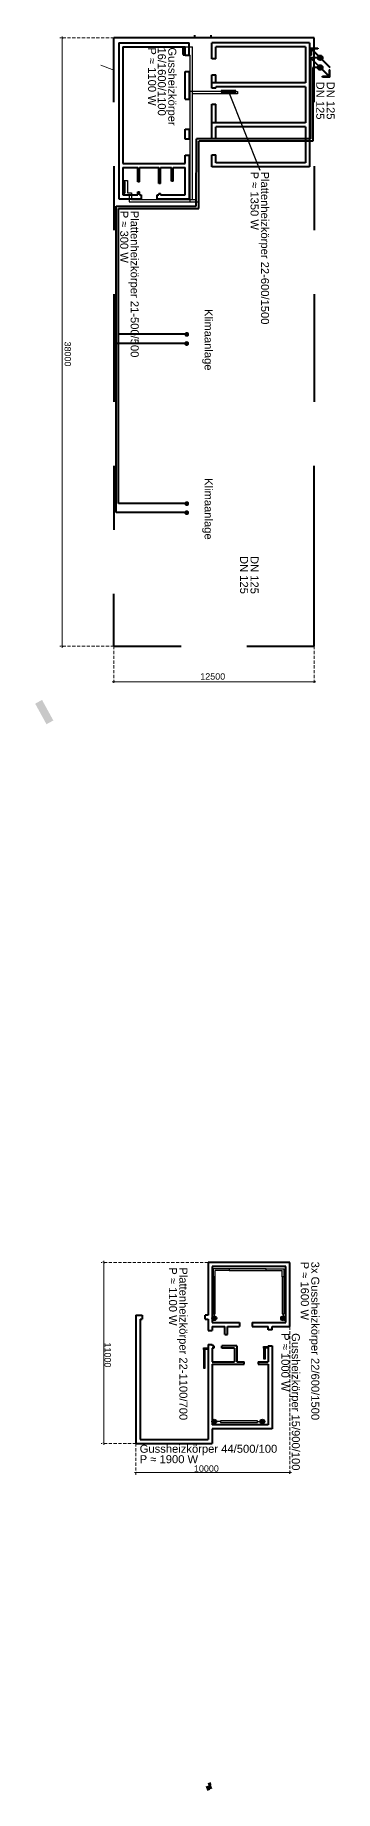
# Model space of a CAD drawing. Header units: millimetres. Extents: x -1616060 to -1327748, y -2178952 to -1799995.
# Drawn here: x -1403342 to -1384652, y -2178952 to -2069238 of the extents above; entities that cross this region are included whole.
import ezdxf

# ---------------------------------------------------------------- set-up
doc = ezdxf.new("R2010")
doc.units = ezdxf.units.MM
doc.header["$LTSCALE"] = 100
doc.header["$MEASUREMENT"] = 0
doc.linetypes.add('ACISOTGL', pattern=[3, 2, -1])
doc.layers.get('0').update_dxf_attribs({"lineweight": 13, "plot": 0})
doc.layers.get('Defpoints').update_dxf_attribs({"lineweight": 13})
for name, color, linetype, lineweight in [('A0_Grundriß', 7, 'Continuous', 40), ('Heiz Wasser +50 -Heizkörper Rücklauff', 241, 'Continuous', 30), ('Heiz Wasser +60 -Heizkörper Vorlauf', 6, 'Continuous', 30), ('Heiz Wasser +70 Klima R (luftung)', 242, 'Continuous', 40), ('Heiz Wasser +70 Prozess R', 242, 'Continuous', 40), ('Heiz Wasser +90 Prozess V', 41, 'Continuous', 40), ('HEIZUNG VORLAUF', 1, 'Continuous', 60)]:
    doc.layers.add(name, color=color, linetype=linetype, lineweight=lineweight)
doc.styles.add('ARIAL', font='arial.ttf')
doc.dimstyles.new('CT Mondelez', dxfattribs={"dimtxt": 400, "dimasz": 120, "dimexe": 150, "dimexo": 0, "dimgap": 0, "dimtad": 1, "dimdec": 0, "dimtxsty": 'ARIAL', "dimblk": 'ARCHTICK', "dimcen": 250, "dimdle": 100, "dimclrd": 7, "dimclre": 7, "dimclrt": 7, "dimadec": 1, "dimazin": 3, "dimtfac": 1, "dimtdec": 0, "dimtmove": 2, "dimatfit": 3, "dimldrblk": 'ARCHTICK', "dimfxl": 10000, "dimfxlon": 1, "dimtolj": 2, "dimlwd": 15, "dimlwe": 9})

# ---------------------------------------------------------------- blocks, each defined once
blk = doc.blocks.new('_ArchTick')
at = {"color": 0, "linetype": 'ByBlock', "const_width": 0.15}
blk.add_lwpolyline([(-0.5, -0.5), (0.5, 0.5)], dxfattribs=at)
blk = doc.blocks.new('*D150')
at = {"layer": 'A0_Grundriß', "color": 7, "linetype": 'ACISOTGL', "lineweight": 9, "transparency": 16777216}
for p, q in [((-1398430, -2069418), (-1401804, -2069418)), ((-1398430, -2107418), (-1401804, -2107418))]:
    blk.add_line(p, q, dxfattribs=at)
at = {"layer": 'A0_Grundriß', "color": 7, "linetype": 'Continuous', "lineweight": 15, "transparency": 16777216}
blk.add_line((-1401654, -2069318), (-1401654, -2107518), dxfattribs=at)
at = {"layer": 'Defpoints', "color": 0, "transparency": 16777216}
for p in [(-1398430, -2069418), (-1401654, -2107418), (-1398430, -2107418)]:
    blk.add_point(p, dxfattribs=at)
at = {"layer": 'A0_Grundriß', "color": 7, "lineweight": 15, "transparency": 16777216, "xscale": 120, "yscale": 120, "zscale": 120}
for p, rotation in [((-1401654, -2069418), 90), ((-1401654, -2107418), 270)]:
    blk.add_blockref('_ArchTick', p, dxfattribs=dict(at, rotation=rotation))
at = {"layer": 'A0_Grundriß', "color": 7, "transparency": 16777216, "insert": (-1401312, -2089166), "char_height": 400, "attachment_point": 5, "rotation": 270, "style": 'ARIAL'}
blk.add_mtext('\\A2;38000', dxfattribs=at)
blk = doc.blocks.new('*D151')
at = {"layer": 'A0_Grundriß', "color": 7, "linetype": 'ACISOTGL', "lineweight": 9, "transparency": 16777216}
for p, q in [((-1398430, -2107418), (-1398430, -2109792)), ((-1385930, -2107418), (-1385930, -2109792))]:
    blk.add_line(p, q, dxfattribs=at)
at = {"layer": 'A0_Grundriß', "color": 7, "linetype": 'Continuous', "lineweight": 15, "transparency": 16777216}
blk.add_line((-1385830, -2109642), (-1398530, -2109642), dxfattribs=at)
at = {"layer": 'Defpoints', "color": 0, "transparency": 16777216}
for p in [(-1398430, -2107418), (-1385930, -2107418), (-1398430, -2109642)]:
    blk.add_point(p, dxfattribs=at)
at = {"layer": 'A0_Grundriß', "color": 7, "lineweight": 15, "transparency": 16777216, "xscale": 120, "yscale": 120, "zscale": 120, "rotation": 180}
blk.add_blockref('_ArchTick', (-1398430, -2109642), dxfattribs=at)
at = {"layer": 'A0_Grundriß', "color": 7, "lineweight": 15, "transparency": 16777216, "xscale": 120, "yscale": 120, "zscale": 120}
blk.add_blockref('_ArchTick', (-1385930, -2109642), dxfattribs=at)
at = {"layer": 'A0_Grundriß', "color": 7, "transparency": 16777216, "insert": (-1392268, -2109315), "char_height": 400, "attachment_point": 5, "style": 'ARIAL'}
blk.add_mtext('\\A2;12500', dxfattribs=at)
blk = doc.blocks.new('*D155')
at = {"layer": 'A0_Grundriß', "color": 7, "linetype": 'ACISOTGL', "lineweight": 9, "transparency": 16777216}
for p, q in [((-1392554, -2145935), (-1399218, -2145935)), ((-1397054, -2157235), (-1399218, -2157235))]:
    blk.add_line(p, q, dxfattribs=at)
at = {"layer": 'A0_Grundriß', "color": 7, "linetype": 'Continuous', "lineweight": 15, "transparency": 16777216}
blk.add_line((-1399068, -2145835), (-1399068, -2157335), dxfattribs=at)
at = {"layer": 'Defpoints', "color": 0, "transparency": 16777216}
for p in [(-1392554, -2145935), (-1399068, -2157235), (-1397054, -2157235)]:
    blk.add_point(p, dxfattribs=at)
at = {"layer": 'A0_Grundriß', "color": 7, "lineweight": 15, "transparency": 16777216, "xscale": 120, "yscale": 120, "zscale": 120}
for p, rotation in [((-1399068, -2145935), 90), ((-1399068, -2157235), 270)]:
    blk.add_blockref('_ArchTick', p, dxfattribs=dict(at, rotation=rotation))
at = {"layer": 'A0_Grundriß', "color": 7, "transparency": 16777216, "insert": (-1398820, -2151714), "char_height": 400, "attachment_point": 5, "rotation": 270, "style": 'ARIAL'}
blk.add_mtext('\\A2;11000', dxfattribs=at)
blk = doc.blocks.new('*D156')
at = {"layer": 'A0_Grundriß', "color": 7, "linetype": 'ACISOTGL', "lineweight": 9, "transparency": 16777216}
for p, q in [((-1387454, -2149935), (-1387454, -2159212)), ((-1397054, -2157235), (-1397054, -2159212))]:
    blk.add_line(p, q, dxfattribs=at)
at = {"layer": 'A0_Grundriß', "color": 7, "linetype": 'Continuous', "lineweight": 15, "transparency": 16777216}
blk.add_line((-1387354, -2159062), (-1397154, -2159062), dxfattribs=at)
at = {"layer": 'Defpoints', "color": 0, "transparency": 16777216}
for p in [(-1387454, -2149935), (-1397054, -2157235), (-1397054, -2159062)]:
    blk.add_point(p, dxfattribs=at)
at = {"layer": 'A0_Grundriß', "color": 7, "lineweight": 15, "transparency": 16777216, "xscale": 120, "yscale": 120, "zscale": 120, "rotation": 180}
blk.add_blockref('_ArchTick', (-1397054, -2159062), dxfattribs=at)
at = {"layer": 'A0_Grundriß', "color": 7, "lineweight": 15, "transparency": 16777216, "xscale": 120, "yscale": 120, "zscale": 120}
blk.add_blockref('_ArchTick', (-1387454, -2159062), dxfattribs=at)
at = {"layer": 'A0_Grundriß', "color": 7, "transparency": 16777216, "insert": (-1392662, -2158813), "char_height": 400, "attachment_point": 5, "style": 'ARIAL'}
blk.add_mtext('\\A2;10000', dxfattribs=at)

msp = doc.modelspace()

# ---------------------------------------------------------------- hatches: boundary and pattern name
at = {"layer": 'A0_Grundriß'}
h = msp.add_hatch(color=1, dxfattribs=at)
h.dxf.hatch_style = 1
h.paths.add_polyline_path([(-1392530.7, -2178617.9), (-1392708.6, -2178682.1), (-1392605.7, -2178952.1), (-1392431, -2178885.5), (-1392441.8, -2178857.2), (-1392399.6, -2178841.5), (-1392379.9, -2178834.2), (-1392342, -2178820.1), (-1392294.4, -2178802.4), (-1392342, -2178674.2), (-1392379.9, -2178572.2), (-1392342, -2178558.2), (-1392379.9, -2178456.2), (-1392399.6, -2178403.1), (-1392441.8, -2178418.8), (-1392584.9, -2178472)])
at = {"layer": 'Heiz Wasser +50 -Heizkörper Rücklauff'}
h = msp.add_hatch(color=256, dxfattribs=at)
h.dxf.hatch_style = 1
h.paths.add_polyline_path([(-1392170.8, -2149267.4, 0.19891237), (-1392276.8, -2149311.4), (-1392064.7, -2149523.5, 0.66817864)])
h.paths.add_polyline_path([(-1392276.8, -2149311.4, 0.66817864), (-1392170.8, -2149567.4, 0.19891237), (-1392064.7, -2149523.5)])
h = msp.add_hatch(color=256, dxfattribs=at)
h.dxf.hatch_style = 1
h.paths.add_polyline_path([(-1392170.8, -2155725.6, 0.19891237), (-1392276.8, -2155769.5), (-1392064.7, -2155981.7, 0.66817864)])
h.paths.add_polyline_path([(-1392276.8, -2155769.5, 0.66817864), (-1392170.8, -2156025.6, 0.19891237), (-1392064.7, -2155981.7)])
at = {"layer": 'Heiz Wasser +60 -Heizkörper Vorlauf'}
h = msp.add_hatch(color=256, dxfattribs=at)
h.dxf.hatch_style = 1
h.paths.add_polyline_path([(-1394157.5, -2070435.1), (-1394047.5, -2070435.1), (-1394047.5, -2070029.4), (-1394157.5, -2070029.4)])
h = msp.add_hatch(color=256, dxfattribs=at)
h.dxf.hatch_style = 1
h.paths.add_polyline_path([(-1391746.3, -2072700), (-1391746.3, -2072810), (-1390821.3, -2072810), (-1390821.3, -2072700)])
h = msp.add_hatch(color=256, dxfattribs=at)
h.dxf.hatch_style = 1
h.paths.add_polyline_path([(-1397728.3, -2078414.9), (-1397838.3, -2078414.9), (-1397838.3, -2079089.9), (-1397728.3, -2079089.9)])
h = msp.add_hatch(color=256, dxfattribs=at)
h.dxf.hatch_style = 1
h.paths.add_polyline_path([(-1392114.6, -2146837.3), (-1392224.6, -2146837.3), (-1392224.6, -2149137.3), (-1392114.6, -2149137.3)])
h = msp.add_hatch(color=256, dxfattribs=at)
h.dxf.hatch_style = 1
h.paths.add_polyline_path([(-1388931.9, -2146437.2), (-1388931.9, -2146327.2), (-1391231.9, -2146327.2), (-1391231.9, -2146437.2)])
h = msp.add_hatch(color=256, dxfattribs=at)
h.dxf.hatch_style = 1
h.paths.add_polyline_path([(-1387815.8, -2146837.3), (-1387925.8, -2146837.3), (-1387925.8, -2149137.3), (-1387815.8, -2149137.3)])
h = msp.add_hatch(color=256, dxfattribs=at)
h.dxf.hatch_style = 1
h.paths.add_polyline_path([(-1387873, -2149275.1, 0.19891237), (-1387979, -2149319), (-1387766.9, -2149531.1, 0.66817864)])
h.paths.add_polyline_path([(-1387979, -2149319, 0.66817864), (-1387873, -2149575.1, 0.19891237), (-1387766.9, -2149531.1)])
h = msp.add_hatch(color=256, dxfattribs=at)
h.dxf.hatch_style = 1
h.paths.add_polyline_path([(-1392733.9, -2151371.4), (-1392843.9, -2151371.4), (-1392843.9, -2152546.4), (-1392733.9, -2152546.4)])
h = msp.add_hatch(color=256, dxfattribs=at)
h.dxf.hatch_style = 1
h.paths.add_polyline_path([(-1388983.8, -2151284.9), (-1389093.8, -2151284.9), (-1389093.8, -2151959.9), (-1388983.8, -2151959.9)])
h = msp.add_hatch(color=256, dxfattribs=at)
h.dxf.hatch_style = 1
h.paths.add_polyline_path([(-1389477.6, -2155934.1), (-1389477.6, -2155824.1), (-1391777.6, -2155824.1), (-1391777.6, -2155934.1)])
h = msp.add_hatch(color=256, dxfattribs=at)
h.dxf.hatch_style = 1
h.paths.add_polyline_path([(-1389172, -2155725.6, 0.19891237), (-1389278, -2155769.5), (-1389065.9, -2155981.7, 0.66817864)])
h.paths.add_polyline_path([(-1389278, -2155769.5, 0.66817864), (-1389172, -2156025.6, 0.19891237), (-1389065.9, -2155981.7)])
at = {"layer": 'Heiz Wasser +70 Prozess R'}
h = msp.add_hatch(color=256, dxfattribs=at)
h.dxf.hatch_style = 1
h.paths.add_polyline_path([(-1385449.6, -2070752.8, -0.02358334), (-1385459.6, -2070762.8), (-1384964.6, -2071257.9), (-1384954.6, -2071247.9)])
h.paths.add_polyline_path([(-1386111.6, -2070100.8), (-1385711.6, -2070100.8), (-1385711.6, -2070050.8), (-1386161.6, -2070050.8), (-1386161.6, -2070500.8), (-1386111.6, -2070500.8)])
h.paths.add_polyline_path([(-1386111.6, -2070110.8), (-1385671.5, -2070550.9, -0.02358334), (-1385661.5, -2070540.9), (-1386101.6, -2070100.8), (-1386111.6, -2070100.8)])
h = msp.add_hatch(color=256, dxfattribs=at)
h.dxf.hatch_style = 1
h.paths.add_polyline_path([(-1385560.6, -2070501.8, 0.19891237), (-1385666.7, -2070545.7), (-1385454.5, -2070757.9, 0.66817864)])
h.paths.add_polyline_path([(-1385666.7, -2070545.7, 0.66817864), (-1385560.6, -2070801.8, 0.19891237), (-1385454.5, -2070757.9)])
h = msp.add_hatch(color=256, dxfattribs=at)
h.dxf.hatch_style = 1
h.paths.add_polyline_path([(-1393891.8, -2088360.3, 0.19891237), (-1393997.8, -2088404.2), (-1393785.7, -2088616.4, 0.66817864)])
h.paths.add_polyline_path([(-1393997.8, -2088404.2, 0.66817864), (-1393891.8, -2088660.3, 0.19891237), (-1393785.7, -2088616.4)])
h = msp.add_hatch(color=256, dxfattribs=at)
h.dxf.hatch_style = 1
h.paths.add_polyline_path([(-1393891.8, -2098931.2, 0.19891237), (-1393997.8, -2098975.2), (-1393785.7, -2099187.3, 0.66817864)])
h.paths.add_polyline_path([(-1393997.8, -2098975.2, 0.66817864), (-1393891.8, -2099231.2, 0.19891237), (-1393785.7, -2099187.3)])
at = {"layer": 'Heiz Wasser +90 Prozess V'}
h = msp.add_hatch(color=256, dxfattribs=at)
h.dxf.hatch_style = 1
h.paths.add_polyline_path([(-1385676.2, -2071158.1, -0.02358334), (-1385666.2, -2071148.1), (-1386161.3, -2070653), (-1386171.3, -2070663)])
h.paths.add_polyline_path([(-1385014.2, -2071810.1), (-1385414.2, -2071810.1), (-1385414.2, -2071860.1), (-1384964.2, -2071860.1), (-1384964.2, -2071410.1), (-1385014.2, -2071410.1)])
h.paths.add_polyline_path([(-1385014.2, -2071800.1), (-1385454.3, -2071360, -0.02358334), (-1385464.3, -2071370), (-1385024.2, -2071810.1), (-1385014.2, -2071810.1)])
h = msp.add_hatch(color=256, dxfattribs=at)
h.dxf.hatch_style = 1
h.paths.add_polyline_path([(-1385565.2, -2071409, 0.19891237), (-1385459.1, -2071365.1), (-1385671.3, -2071153, 0.66817864)])
h.paths.add_polyline_path([(-1385459.1, -2071365.1, 0.66817864), (-1385565.2, -2071109, 0.19891237), (-1385671.3, -2071153)])
h = msp.add_hatch(color=256, dxfattribs=at)
h.dxf.hatch_style = 1
h.paths.add_polyline_path([(-1393886.4, -2087792, 0.19891237), (-1393992.5, -2087835.9), (-1393780.3, -2088048.1, 0.66817864)])
h.paths.add_polyline_path([(-1393992.5, -2087835.9, 0.66817864), (-1393886.4, -2088092, 0.19891237), (-1393780.3, -2088048.1)])
h = msp.add_hatch(color=256, dxfattribs=at)
h.dxf.hatch_style = 1
h.paths.add_polyline_path([(-1393886.4, -2098362.9, 0.19891237), (-1393992.5, -2098406.8), (-1393780.3, -2098619, 0.66817864)])
h.paths.add_polyline_path([(-1393992.5, -2098406.8, 0.66817864), (-1393886.4, -2098662.9, 0.19891237), (-1393780.3, -2098619)])
at = {"layer": 'HEIZUNG VORLAUF'}
h = msp.add_hatch(color=256, dxfattribs=at)
h.dxf.hatch_style = 1
h.paths.add_polyline_path([(-1402914.5, -2110780.5), (-1403342.1, -2111015.4), (-1402637, -2112299.1), (-1402209.4, -2112064.2)])
h.paths.add_polyline_path([(-1403088.1, -2111302.4), (-1402722.3, -2111970.6), (-1402466.4, -2111830.5), (-1402832.2, -2111162.3)], flags=24)

# ---------------------------------------------------------------- linework, layer by layer
at = {"layer": 'A0_Grundriß'}
for p, q in [((-1385929.7, -2069418), (-1398429.7, -2069418)), ((-1398429.7, -2073418), (-1398429.7, -2069418)), ((-1398129.7, -2069718), (-1393729.7, -2069718)), ((-1398129.7, -2069718), (-1398129.7, -2079468)), ((-1397879.7, -2069968), (-1393979.7, -2069968)), ((-1397879.7, -2069968), (-1397879.7, -2077268)), ((-1393979.7, -2070501.6), (-1393979.7, -2069968)), ((-1393729.7, -2070501.6), (-1393729.7, -2069718)), ((-1393393.1, -2069335.8), (-1393393.1, -2069238.1)), ((-1392393.1, -2069238.1), (-1392393.1, -2069335.8)), ((-1386229.7, -2069718), (-1392329.7, -2069718)), ((-1392329.7, -2070718), (-1392329.7, -2069718)), ((-1386479.7, -2069968), (-1392079.7, -2069968)), ((-1392079.7, -2070718), (-1392079.7, -2069968)), ((-1386479.7, -2069968), (-1386479.7, -2072218)), ((-1386229.7, -2069718), (-1386229.7, -2077468)), ((-1385929.7, -2073418), (-1385929.7, -2069418)), ((-1393729.7, -2070501.6), (-1393979.7, -2070501.6)), ((-1392079.7, -2070718), (-1392329.7, -2070718)), ((-1393979.7, -2071501.6), (-1393729.7, -2071501.6)), ((-1393979.7, -2073243.1), (-1393979.7, -2071501.6)), ((-1393729.7, -2071501.6), (-1393729.7, -2073243.1)), ((-1392329.7, -2071718), (-1392079.7, -2071718)), ((-1392329.7, -2072543), (-1392329.7, -2071718)), ((-1392079.7, -2072218), (-1392329.7, -2072218)), ((-1392079.7, -2072218), (-1392079.7, -2071718)), ((-1386479.7, -2072218), (-1392079.7, -2072218)), ((-1386479.7, -2072468), (-1392079.7, -2072468)), ((-1392079.7, -2072543), (-1392079.7, -2072468)), ((-1386479.7, -2072468), (-1386479.7, -2074718)), ((-1393979.7, -2073243.1), (-1393729.7, -2073243.1)), ((-1392079.7, -2072543), (-1392329.7, -2072543)), ((-1392329.7, -2075718), (-1392329.7, -2073543)), ((-1392329.7, -2073543), (-1392079.7, -2073543)), ((-1392079.7, -2074718), (-1392079.7, -2073543)), ((-1393979.7, -2075734.8), (-1393979.7, -2075118.1)), ((-1393979.7, -2075118.1), (-1393729.7, -2075118.1)), ((-1393729.7, -2075734.8), (-1393979.7, -2075734.8)), ((-1393729.7, -2075118.1), (-1393729.7, -2075734.8)), ((-1392079.7, -2074718), (-1392329.7, -2074718)), ((-1392079.7, -2075718), (-1392329.7, -2075718)), ((-1386479.7, -2074718), (-1392079.7, -2074718)), ((-1386479.7, -2074968), (-1392079.7, -2074968)), ((-1392079.7, -2075718), (-1392079.7, -2074968)), ((-1386479.7, -2074968), (-1386479.7, -2077218)), ((-1393979.7, -2076734.8), (-1393729.7, -2076734.8)), ((-1393979.7, -2077268), (-1393979.7, -2076734.8)), ((-1393729.7, -2076734.8), (-1393729.7, -2079468)), ((-1392329.7, -2077468), (-1392329.7, -2076718)), ((-1392329.7, -2076718), (-1392079.7, -2076718)), ((-1392079.7, -2077218), (-1392079.7, -2076718)), ((-1398429.7, -2077418), (-1398429.7, -2081418)), ((-1397879.7, -2077268), (-1393979.7, -2077268)), ((-1397879.7, -2077518), (-1396929.7, -2077518)), ((-1397879.7, -2077518), (-1397879.7, -2079218)), ((-1396929.7, -2078400.2), (-1396929.7, -2077518)), ((-1396829.7, -2078400.2), (-1396829.7, -2077518)), ((-1396829.7, -2077518), (-1395629.7, -2077518)), ((-1395629.7, -2078500.2), (-1395629.7, -2077518)), ((-1395529.7, -2077518), (-1394829.7, -2077518)), ((-1395529.7, -2078500.2), (-1395529.7, -2077518)), ((-1394829.7, -2078368), (-1394829.7, -2077518)), ((-1394729.7, -2078368), (-1394729.7, -2077518)), ((-1394729.7, -2077518), (-1393979.7, -2077518)), ((-1393979.7, -2079218), (-1393979.7, -2077518)), ((-1386229.7, -2077468), (-1392329.7, -2077468)), ((-1386479.7, -2077218), (-1392079.7, -2077218)), ((-1385929.7, -2077418), (-1385929.7, -2081418)), ((-1396829.7, -2078400.2), (-1396929.7, -2078400.2)), ((-1396929.7, -2079040.2), (-1396829.7, -2079040.2)), ((-1396929.7, -2079218), (-1396929.7, -2079040.2)), ((-1396829.7, -2079218), (-1396829.7, -2079040.2)), ((-1395529.7, -2078500.2), (-1395629.7, -2078500.2)), ((-1394729.7, -2078368), (-1394829.7, -2078368)), ((-1398129.7, -2079468), (-1396731.9, -2079468)), ((-1397879.7, -2079218), (-1396929.7, -2079218)), ((-1396829.7, -2079218), (-1396731.9, -2079218)), ((-1396731.9, -2079218), (-1396731.9, -2079468)), ((-1395731.9, -2079468), (-1395731.9, -2079218)), ((-1395731.9, -2079218), (-1395629.7, -2079218)), ((-1395731.9, -2079468), (-1393729.7, -2079468)), ((-1395629.7, -2079140.2), (-1395529.7, -2079140.2)), ((-1395629.7, -2079140.2), (-1395629.7, -2079218)), ((-1395529.7, -2079218), (-1395529.7, -2079140.2)), ((-1395529.7, -2079218), (-1393979.7, -2079218)), ((-1398429.7, -2085418), (-1398429.7, -2092147.2)), ((-1385929.7, -2085418), (-1385929.7, -2092147.2)), ((-1398429.7, -2096147.2), (-1398429.7, -2100147.2)), ((-1385929.7, -2107418), (-1385929.7, -2096147.2)), ((-1398429.7, -2107418), (-1398429.7, -2104147.2)), ((-1398429.7, -2107418), (-1394229.7, -2107418)), ((-1390129.7, -2107418), (-1385929.7, -2107418)), ((-1392553.5, -2145935.4), (-1392553.5, -2149235.4)), ((-1387453.5, -2145935.4), (-1392553.5, -2145935.4)), ((-1387453.5, -2149935.4), (-1387453.5, -2145935.4)), ((-1387703.5, -2146185.4), (-1392303.5, -2146185.4)), ((-1392303.5, -2146185.4), (-1392303.5, -2149685.4)), ((-1387703.5, -2149685.4), (-1387703.5, -2146185.4)), ((-1397053.5, -2149235.4), (-1397053.5, -2157235.4)), ((-1397053.5, -2149235.4), (-1396671.2, -2149235.4)), ((-1396671.2, -2149235.4), (-1396671.2, -2149485.4)), ((-1392553.5, -2149235.4), (-1392739.8, -2149235.4)), ((-1392739.8, -2149485.4), (-1392739.8, -2149235.4)), ((-1396803.5, -2149485.4), (-1396671.2, -2149485.4)), ((-1396803.5, -2149485.4), (-1396803.5, -2156985.4)), ((-1392739.8, -2149485.4), (-1392553.5, -2149485.4)), ((-1392553.5, -2149485.4), (-1392553.5, -2150191.3)), ((-1392553.5, -2150191.3), (-1392303.5, -2150191.3)), ((-1392303.5, -2149685.4), (-1390603.5, -2149685.4)), ((-1392303.5, -2149935.4), (-1391503.5, -2149935.4)), ((-1392303.5, -2149935.4), (-1392303.5, -2150191.3)), ((-1391503.5, -2150435.4), (-1391503.5, -2149935.4)), ((-1391353.5, -2150435.4), (-1391353.5, -2149935.4)), ((-1391353.5, -2149935.4), (-1390603.5, -2149935.4)), ((-1390603.5, -2149685.4), (-1390603.5, -2149935.4)), ((-1389803.5, -2149685.4), (-1387703.5, -2149685.4)), ((-1389803.5, -2149685.4), (-1389803.5, -2149935.4)), ((-1389803.5, -2149935.4), (-1388803.5, -2149935.4)), ((-1388803.5, -2150140.5), (-1388803.5, -2149935.4)), ((-1388553.5, -2150140.5), (-1388803.5, -2150140.5)), ((-1388553.5, -2150140.5), (-1388553.5, -2149935.4)), ((-1388553.5, -2149935.4), (-1387453.5, -2149935.4)), ((-1392553.5, -2151063.4), (-1392303.5, -2151063.4)), ((-1392553.5, -2151063.4), (-1392553.5, -2156985.4)), ((-1392303.5, -2151063.4), (-1392303.5, -2151135.4)), ((-1392195.4, -2151135.4), (-1392303.5, -2151135.4)), ((-1392303.5, -2151285.4), (-1392303.5, -2152135.4)), ((-1392195.4, -2151285.4), (-1392303.5, -2151285.4)), ((-1392195.4, -2151135.4), (-1392195.4, -2151285.4)), ((-1390753.5, -2151135.4), (-1391695.4, -2151135.4)), ((-1391695.4, -2151285.4), (-1391695.4, -2151135.4)), ((-1390903.5, -2151285.4), (-1391695.4, -2151285.4)), ((-1391503.5, -2150435.4), (-1391353.5, -2150435.4)), ((-1390903.5, -2151285.4), (-1390903.5, -2152135.4)), ((-1390753.5, -2151135.4), (-1390753.5, -2152135.4)), ((-1388803.5, -2151140.5), (-1388803.5, -2152135.4)), ((-1388803.5, -2151140.5), (-1388553.5, -2151140.5)), ((-1388553.5, -2151140.5), (-1388553.5, -2156335.4)), ((-1392303.5, -2152135.4), (-1390903.5, -2152135.4)), ((-1392303.5, -2152285.4), (-1390313.2, -2152285.4)), ((-1392303.5, -2152285.4), (-1392303.5, -2156085.4)), ((-1390753.5, -2152135.4), (-1390313.2, -2152135.4)), ((-1390313.2, -2152285.4), (-1390313.2, -2152135.4)), ((-1389441.3, -2152135.4), (-1389441.3, -2152285.4)), ((-1389441.3, -2152135.4), (-1388803.5, -2152135.4)), ((-1389441.3, -2152285.4), (-1388803.5, -2152285.4)), ((-1388803.5, -2152285.4), (-1388803.5, -2156085.4)), ((-1388803.5, -2156085.4), (-1392303.5, -2156085.4)), ((-1388553.5, -2156335.4), (-1392303.5, -2156335.4)), ((-1392303.5, -2156335.4), (-1392303.5, -2157235.4)), ((-1397053.5, -2157235.4), (-1392303.5, -2157235.4)), ((-1396803.5, -2156985.4), (-1392553.5, -2156985.4))]:
    msp.add_line(p, q, dxfattribs=at)
at = {"layer": 'A0_Grundriß', "lineweight": 15}
msp.add_line((-1398429.7, -2071418), (-1399248.4, -2071112.6), dxfattribs=at)
at = {"layer": 'Heiz Wasser +50 -Heizkörper Rücklauff'}
for p, q in [((-1394102.5, -2070029.4), (-1394102.5, -2069979.4)), ((-1394102.5, -2069979.4), (-1393529.7, -2069979.4)), ((-1393529.7, -2079509.5), (-1393529.7, -2069979.4)), ((-1390721.3, -2072905), (-1393529.7, -2072905)), ((-1390821.3, -2072755), (-1390721.3, -2072755)), ((-1390721.3, -2072755), (-1390721.3, -2072905)), ((-1397783.3, -2078414.9), (-1397783.3, -2078314.9)), ((-1397783.3, -2078314.9), (-1397581.4, -2078314.9)), ((-1397581.4, -2078314.9), (-1397581.4, -2079089.9)), ((-1397581.4, -2079089.9), (-1397333.3, -2079089.9)), ((-1397333.3, -2079089.9), (-1397333.3, -2079509.5)), ((-1397333.3, -2079509.5), (-1393292.4, -2079509.5)), ((-1391231.9, -2146437.2), (-1392114.6, -2146437.2)), ((-1392114.6, -2146837.3), (-1392114.6, -2146437.2)), ((-1388931.9, -2146437.2), (-1387925.8, -2146437.2)), ((-1387925.8, -2146837.3), (-1387925.8, -2146437.2)), ((-1392169.6, -2149137.3), (-1392169.6, -2149308.8)), ((-1392843.9, -2151371.4), (-1392843.9, -2151271.4)), ((-1392843.9, -2151271.4), (-1392553.5, -2151271.4)), ((-1389093.8, -2151284.9), (-1389093.8, -2151184.9)), ((-1389093.8, -2151184.9), (-1388803.5, -2151184.9)), ((-1391777.6, -2155879.1), (-1392090.4, -2155879.1))]:
    msp.add_line(p, q, dxfattribs=at)
for centre in [(-1392170.7, -2149417.4), (-1392170.7, -2155875.6)]:
    msp.add_circle(centre, 150, dxfattribs=at)
at = {"layer": 'Heiz Wasser +60 -Heizkörper Vorlauf'}
for p, q in [((-1394102.5, -2070435.1), (-1394102.5, -2070485.1)), ((-1394102.5, -2070485.1), (-1393679.7, -2070485.1)), ((-1393679.7, -2079659.5), (-1393679.7, -2070485.1)), ((-1391746.3, -2072755), (-1393679.7, -2072755)), ((-1391283.8, -2072755), (-1389333.2, -2077686.1)), ((-1397783.3, -2079089.9), (-1397783.3, -2079189.9)), ((-1397783.3, -2079189.9), (-1397483.3, -2079189.9)), ((-1397483.3, -2079189.9), (-1397483.3, -2079659.5)), ((-1397483.3, -2079659.5), (-1393142.9, -2079659.5)), ((-1392224.6, -2146837.3), (-1392224.6, -2146327.2)), ((-1391231.9, -2146327.2), (-1392224.6, -2146327.2)), ((-1388931.9, -2146327.2), (-1387815.8, -2146327.2)), ((-1387815.8, -2146837.3), (-1387815.8, -2146327.2)), ((-1387870.8, -2149137.3), (-1387870.8, -2149308.5)), ((-1392553.5, -2151371.4), (-1392733.9, -2151371.4)), ((-1388803.5, -2151284.9), (-1388983.8, -2151284.9)), ((-1389477.6, -2155879.1), (-1389272.5, -2155879.1))]:
    msp.add_line(p, q, dxfattribs=at)
for points in [[(-1394157.5, -2070029.4), (-1394157.5, -2070435.1), (-1394047.5, -2070435.1), (-1394047.5, -2070029.4)], [(-1390821.3, -2072700), (-1391746.3, -2072700), (-1391746.3, -2072810), (-1390821.3, -2072810)], [(-1397728.3, -2079089.9), (-1397728.3, -2078414.9), (-1397838.3, -2078414.9), (-1397838.3, -2079089.9)], [(-1392224.6, -2146837.3), (-1392224.6, -2149137.3), (-1392114.6, -2149137.3), (-1392114.6, -2146837.3)], [(-1388931.9, -2146327.2), (-1391231.9, -2146327.2), (-1391231.9, -2146437.2), (-1388931.9, -2146437.2)], [(-1387925.8, -2146837.3), (-1387925.8, -2149137.3), (-1387815.8, -2149137.3), (-1387815.8, -2146837.3)], [(-1392733.9, -2152546.4), (-1392733.9, -2151371.4), (-1392843.9, -2151371.4), (-1392843.9, -2152546.4)], [(-1388983.8, -2151959.9), (-1388983.8, -2151284.9), (-1389093.8, -2151284.9), (-1389093.8, -2151959.9)], [(-1389477.6, -2155824.1), (-1391777.6, -2155824.1), (-1391777.6, -2155934.1), (-1389477.6, -2155934.1)]]:
    msp.add_lwpolyline(points, close=True, dxfattribs=at)
for centre in [(-1387872.9, -2149425.1), (-1389171.9, -2155875.6)]:
    msp.add_circle(centre, 150, dxfattribs=at)
at = {"layer": 'Heiz Wasser +70 Klima R (luftung)'}
msp.add_line((-1398285.6, -2079922.7), (-1393292.4, -2079922.7), dxfattribs=at)
at = {"layer": 'Heiz Wasser +70 Prozess R'}
for p, q in [((-1386161.6, -2070050.8), (-1386161.6, -2070500.8)), ((-1386161.6, -2070050.8), (-1385711.6, -2070050.8)), ((-1386111.6, -2070500.8), (-1386111.6, -2070100.8)), ((-1385711.6, -2070100.8), (-1386111.6, -2070100.8)), ((-1386111.6, -2070110.8), (-1384964.6, -2071257.9)), ((-1386101.6, -2070100.8), (-1384954.6, -2071247.9)), ((-1385711.6, -2070050.8), (-1385711.6, -2070100.8)), ((-1385710.6, -2070651.8), (-1386165.2, -2070651.8)), ((-1386165.2, -2070651.8), (-1386165.2, -2075716.7)), ((-1386111.6, -2070500.8), (-1386161.6, -2070500.8)), ((-1393292.9, -2079922.7), (-1393281.2, -2075716.7)), ((-1386165.2, -2075716.7), (-1393281.2, -2075716.7)), ((-1398296.4, -2099071.9), (-1398285.6, -2079922.7)), ((-1393889.9, -2088503.4), (-1398290.4, -2088500.9)), ((-1393889.9, -2099074.3), (-1398296.4, -2099071.9))]:
    msp.add_line(p, q, dxfattribs=at)
msp.add_circle((-1385560.6, -2070651.8), 150, dxfattribs=at)
at = {"layer": 'Heiz Wasser +90 Prozess V'}
for p, q in [((-1385024.2, -2071810.1), (-1386171.3, -2070663)), ((-1385014.2, -2071800.1), (-1386161.3, -2070653)), ((-1385715.2, -2071259), (-1386015.2, -2071259)), ((-1386015.2, -2071259), (-1386015.2, -2075866.7)), ((-1385414.2, -2071860.1), (-1385414.2, -2071810.1)), ((-1385414.2, -2071810.1), (-1385014.2, -2071810.1)), ((-1384964.2, -2071860.1), (-1385414.2, -2071860.1)), ((-1385014.2, -2071410.1), (-1385014.2, -2071810.1)), ((-1385014.2, -2071410.1), (-1384964.2, -2071410.1)), ((-1384964.2, -2071860.1), (-1384964.2, -2071410.1)), ((-1386015.2, -2075866.7), (-1393142.9, -2075866.7)), ((-1393142.9, -2080072.7), (-1393142.9, -2075866.7)), ((-1398146.8, -2080072.7), (-1393142.9, -2080072.7)), ((-1398146.8, -2098506), (-1398146.8, -2080072.7)), ((-1393884.5, -2087935.1), (-1398146.8, -2087935.1)), ((-1393884.5, -2098506), (-1398146.8, -2098506))]:
    msp.add_line(p, q, dxfattribs=at)
msp.add_circle((-1385565.2, -2071259), 150, dxfattribs=at)

# ---------------------------------------------------------------- texts
at = {"layer": 'Heiz Wasser +60 -Heizkörper Vorlauf', "char_height": 500, "attachment_point": 1, "rotation": 270, "style": 'ARIAL'}
for s, insert in [('\\A1;P ≈ 1100 W', (-1395799.2, -2070006.3)), ('\\A1;16/1600/1100', (-1395192.1, -2070006.3)), ('\\A1;Gussheizkörper', (-1394540.8, -2070006.3)), ('\\A1;P ≈ 1350 W', (-1389407.3, -2077766.2)), ('\\A1;Plattenheizkörper 22-600/1500', (-1388756.1, -2077766.2)), ('\\A1;P ≈ 300 W', (-1397536.1, -2080213.8)), ('\\A1;Plattenheizkörper 21-500/500', (-1396884.9, -2080213.8)), ('\\A1;P ≈ 1600 W', (-1386272.8, -2145884.2)), ('\\A1;3x Gussheizkörper 22/600/1500', (-1385621.6, -2145884.2)), ('\\A1;P ≈ 1100 W', (-1394499.3, -2146236)), ('\\A1;Plattenheizkörper 22-1100/700', (-1393848.1, -2146236)), ('\\A1;Gussheizkörper 15/900/100', (-1386836.4, -2150350)), ('\\A1;P ≈ 1000 W', (-1387487.6, -2150350))]:
    msp.add_mtext_dynamic_manual_height_columns(s, width=15824.901, gutter_width=598.2, heights=[0], dxfattribs=dict(at, insert=insert))
at = {"layer": 'Heiz Wasser +60 -Heizkörper Vorlauf', "char_height": 500, "attachment_point": 1, "style": 'ARIAL'}
for s, insert in [('\\A1;Gussheizkörper 44/500/100', (-1396822.2, -2157323.8)), ('\\A1;P ≈ 1900 W', (-1396822.2, -2157975))]:
    msp.add_mtext_dynamic_manual_height_columns(s, width=15824.901, gutter_width=598.2, heights=[0], dxfattribs=dict(at, insert=insert))
at = {"layer": 'Heiz Wasser +70 Prozess R', "char_height": 500, "attachment_point": 1, "rotation": 270, "style": 'ARIAL'}
for insert in [(-1385310.3, -2072142.7), (-1390060.9, -2101788.7)]:
    msp.add_mtext_dynamic_manual_height_columns('\\A1;DN 125', width=15824.901, gutter_width=598.2, heights=[0], dxfattribs=dict(at, insert=insert))
at = {"layer": 'Heiz Wasser +90 Prozess V', "char_height": 500, "attachment_point": 1, "rotation": 270, "style": 'ARIAL'}
for s, insert in [('\\A1;DN 125', (-1384659.1, -2072142.7)), ('\\A1;Klimaanlage', (-1392275.4, -2086352.2)), ('\\A1;Klimaanlage', (-1392275.4, -2096923.2)), ('\\A1;DN 125', (-1389409.7, -2101788.7))]:
    msp.add_mtext_dynamic_manual_height_columns(s, width=15824.901, gutter_width=598.2, heights=[0], dxfattribs=dict(at, insert=insert))

# ---------------------------------------------------------------- dimensions: what is measured, and where the dimension line sits
at = {"layer": 'A0_Grundriß'}
dim = msp.add_linear_dim(base=(-1401653.9, -2107418), p1=(-1398429.7, -2069418), p2=(-1398429.7, -2107418), angle=270, dimstyle='CT Mondelez', dxfattribs=at)
dim.commit()
dim.dimension.update_dxf_attribs({"geometry": '*D150', "text_midpoint": (-1401311.7, -2089165.7), "dimtype": 160})
dim = msp.add_linear_dim(base=(-1398429.7, -2109642.4), p1=(-1385929.7, -2107418), p2=(-1398429.7, -2107418), dimstyle='CT Mondelez', dxfattribs=at)
dim.commit()
dim.dimension.update_dxf_attribs({"geometry": '*D151', "text_midpoint": (-1392268, -2109314.6), "dimtype": 160})
dim = msp.add_linear_dim(base=(-1399068.4, -2157235.4), p1=(-1392553.5, -2145935.4), p2=(-1397053.5, -2157235.4), angle=270, text='11000', dimstyle='CT Mondelez', dxfattribs=at)
dim.commit()
dim.dimension.update_dxf_attribs({"geometry": '*D155', "text_midpoint": (-1398820.3, -2151714.4), "dimtype": 160})
dim = msp.add_linear_dim(base=(-1397053.5, -2159062), p1=(-1387453.5, -2149935.4), p2=(-1397053.5, -2157235.4), text='10000', dimstyle='CT Mondelez', dxfattribs=at)
dim.commit()
dim.dimension.update_dxf_attribs({"geometry": '*D156', "text_midpoint": (-1392661.5, -2158813.4), "dimtype": 160})

doc.saveas('drawing.dxf')
